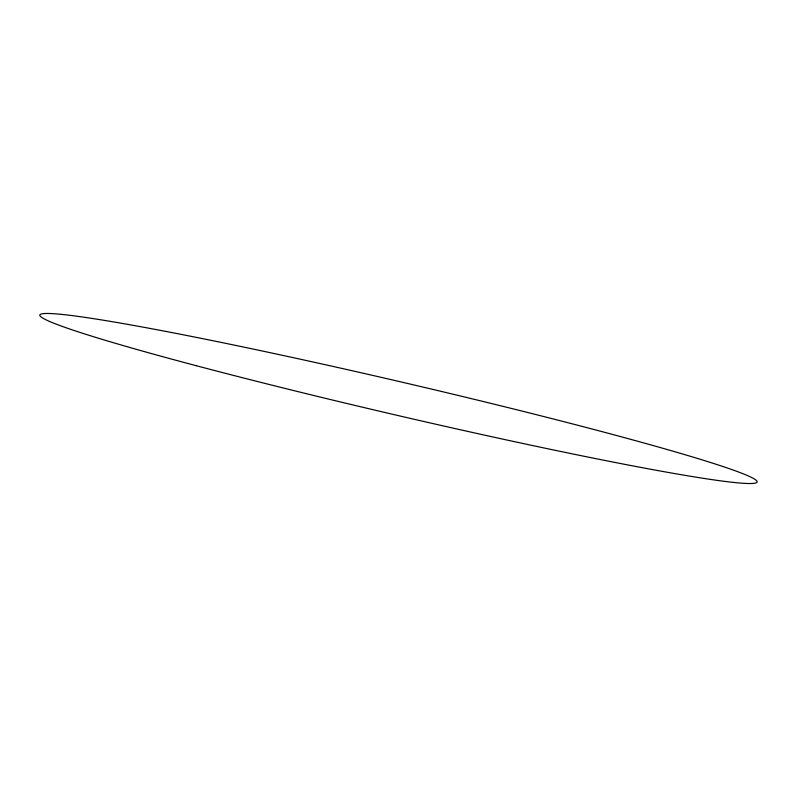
<?xml version="1.0" encoding="UTF-8"?>
<svg xmlns="http://www.w3.org/2000/svg" width="797" height="797" viewBox="0 0 797 797"><rect width="100%" height="100%" fill="white"/><g stroke="black" fill="none" stroke-linecap="round" stroke-linejoin="round"><path stroke-width="1.2" d="M196.102 365.664A368.214 16.707 13.1 0 0 756.114 482.843A368.214 16.707 13.1 0 0 243.284 346.994A368.214 16.707 13.1 0 0 196.102 365.664"/></g></svg>
